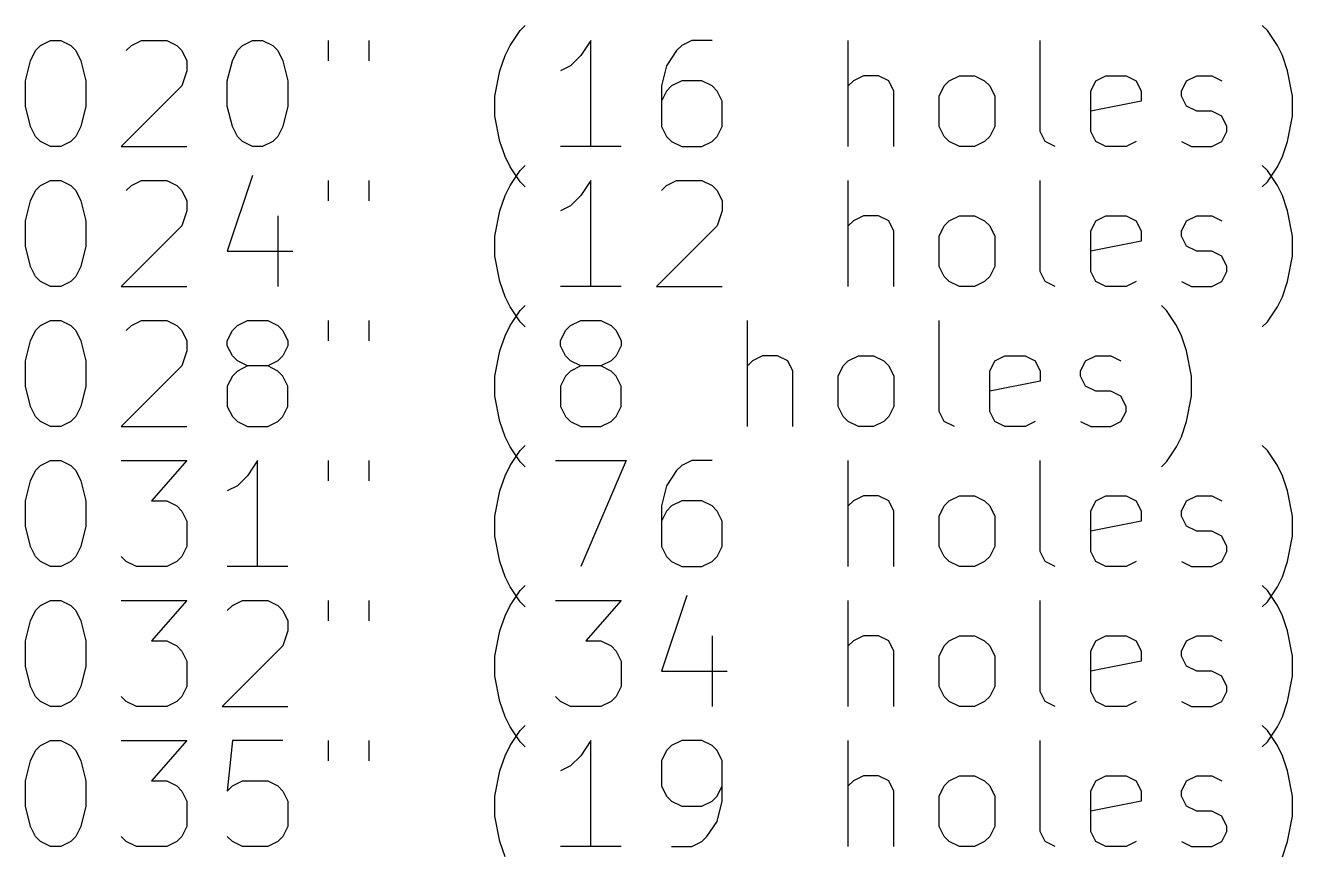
# Model space of a CAD drawing. Extents: x 45 to 193, y -202 to -40.
# Drawn here: x 82.5 to 118.35, y -180.97 to -157.6 of the extents above; entities that cross this region are included whole.
import ezdxf

# ---------------------------------------------------------------- set-up
doc = ezdxf.new("R2010")
doc.units = 0
doc.header["$MEASUREMENT"] = 0
doc.layers.add('BLACK', color=7, linetype='CONTINUOUS')

msp = doc.modelspace()

# ---------------------------------------------------------------- linework, layer by layer
at = {"layer": 'Black'}
for p, q in [((96.2107, -158.175), (96.4964, -157.746)), ((96.4964, -157.746), (96.6393, -157.604)), ((117.639, -157.746), (117.496, -157.604)), ((117.925, -158.175), (117.639, -157.746)), ((82.925, -158.175), (83.2107, -158.032)), ((83.2107, -158.032), (83.4964, -158.032)), ((83.4964, -158.032), (83.7821, -158.175)), ((85.4964, -158.175), (85.7821, -158.032)), ((85.7821, -158.032), (86.4964, -158.032)), ((86.4964, -158.032), (86.7821, -158.175)), ((88.6393, -158.175), (88.925, -158.032)), ((88.925, -158.032), (89.2107, -158.032)), ((89.2107, -158.032), (89.4964, -158.175)), ((91.0679, -158.032), (91.0679, -158.604)), ((92.2107, -158.032), (92.2107, -158.604)), ((98.4964, -158.032), (98.2107, -158.461)), ((98.4964, -161.032), (98.4964, -158.032)), ((101.354, -158.032), (101.068, -158.175)), ((101.925, -158.032), (101.354, -158.032)), ((105.782, -161.032), (105.782, -158.032)), ((111.211, -160.604), (111.211, -158.032)), ((82.6393, -158.604), (82.7821, -158.318)), ((82.7821, -158.318), (82.925, -158.175)), ((83.7821, -158.175), (83.925, -158.318)), ((83.925, -158.318), (84.0679, -158.604)), ((85.3536, -158.318), (85.4964, -158.175)), ((86.7821, -158.175), (86.925, -158.318)), ((86.925, -158.318), (87.0679, -158.604)), ((88.3536, -158.604), (88.4964, -158.318)), ((88.4964, -158.318), (88.6393, -158.175)), ((89.4964, -158.175), (89.6393, -158.318)), ((89.6393, -158.318), (89.7821, -158.604)), ((95.925, -158.889), (96.0679, -158.461)), ((96.0679, -158.461), (96.2107, -158.175)), ((98.2107, -158.461), (97.925, -158.746)), ((100.925, -158.318), (100.639, -158.746)), ((101.068, -158.175), (100.925, -158.318)), ((118.068, -158.461), (117.925, -158.175)), ((118.211, -158.889), (118.068, -158.461)), ((82.4964, -159.175), (82.6393, -158.604)), ((84.0679, -158.604), (84.2107, -159.175)), ((87.0679, -158.604), (87.0679, -158.889)), ((88.2107, -159.175), (88.3536, -158.604)), ((89.7821, -158.604), (89.925, -159.175)), ((97.925, -158.746), (97.6393, -158.889)), ((100.639, -158.746), (100.496, -159.318)), ((82.4964, -159.889), (82.4964, -159.175)), ((84.2107, -159.175), (84.2107, -159.889)), ((87.0679, -158.889), (86.925, -159.318)), ((88.2107, -159.889), (88.2107, -159.175)), ((89.925, -159.175), (89.925, -159.889)), ((95.7821, -159.604), (95.925, -158.889)), ((101.068, -159.175), (100.782, -159.318)), ((101.639, -159.175), (101.068, -159.175)), ((101.925, -159.318), (101.639, -159.175)), ((105.925, -159.175), (105.782, -159.318)), ((106.211, -159.032), (105.925, -159.175)), ((106.639, -159.032), (106.211, -159.032)), ((106.925, -159.175), (106.639, -159.032)), ((107.068, -159.461), (106.925, -159.175)), ((108.496, -159.318), (108.639, -159.175)), ((108.639, -159.175), (108.925, -159.032)), ((108.925, -159.032), (109.354, -159.032)), ((109.354, -159.032), (109.639, -159.175)), ((109.639, -159.175), (109.782, -159.318)), ((112.639, -159.461), (112.782, -159.175)), ((112.782, -159.175), (113.068, -159.032)), ((113.068, -159.032), (113.639, -159.032)), ((113.639, -159.032), (113.925, -159.175)), ((113.925, -159.175), (114.068, -159.461)), ((115.211, -159.461), (115.354, -159.175)), ((115.354, -159.175), (115.639, -159.032)), ((115.639, -159.032), (116.068, -159.032)), ((116.068, -159.032), (116.354, -159.175)), ((118.354, -159.604), (118.211, -158.889)), ((86.925, -159.318), (85.2107, -161.032)), ((100.496, -159.318), (100.496, -160.461)), ((100.639, -159.461), (100.496, -159.746)), ((100.782, -159.318), (100.639, -159.461)), ((102.068, -159.461), (101.925, -159.318)), ((102.211, -159.746), (102.068, -159.461)), ((107.068, -161.032), (107.068, -159.461)), ((108.354, -159.604), (108.496, -159.318)), ((109.782, -159.318), (109.925, -159.604)), ((112.639, -160.604), (112.639, -159.461)), ((114.068, -159.461), (114.068, -159.746)), ((115.211, -159.604), (115.211, -159.461)), ((82.6393, -160.461), (82.4964, -159.889)), ((84.2107, -159.889), (84.0679, -160.461)), ((88.3536, -160.461), (88.2107, -159.889)), ((89.925, -159.889), (89.7821, -160.461)), ((95.7821, -160.175), (95.7821, -159.604)), ((102.211, -160.461), (102.211, -159.746)), ((108.354, -160.461), (108.354, -159.604)), ((109.925, -159.604), (109.925, -160.461)), ((114.068, -159.746), (112.639, -160.032)), ((115.354, -159.889), (115.211, -159.604)), ((115.639, -160.032), (115.354, -159.889)), ((118.354, -160.175), (118.354, -159.604)), ((95.925, -160.889), (95.7821, -160.175)), ((116.068, -160.032), (115.639, -160.032)), ((116.354, -160.175), (116.068, -160.032)), ((116.496, -160.461), (116.354, -160.175)), ((118.211, -160.889), (118.354, -160.175)), ((82.7821, -160.746), (82.6393, -160.461)), ((84.0679, -160.461), (83.925, -160.746)), ((88.4964, -160.746), (88.3536, -160.461)), ((89.7821, -160.461), (89.6393, -160.746)), ((100.496, -160.461), (100.639, -160.746)), ((102.068, -160.746), (102.211, -160.461)), ((108.496, -160.746), (108.354, -160.461)), ((109.925, -160.461), (109.782, -160.746)), ((111.354, -160.889), (111.211, -160.604)), ((112.782, -160.889), (112.639, -160.604)), ((116.354, -160.889), (116.496, -160.604)), ((116.496, -160.604), (116.496, -160.461)), ((82.925, -160.889), (82.7821, -160.746)), ((83.2107, -161.032), (82.925, -160.889)), ((83.7821, -160.889), (83.4964, -161.032)), ((83.925, -160.746), (83.7821, -160.889)), ((88.6393, -160.889), (88.4964, -160.746)), ((88.925, -161.032), (88.6393, -160.889)), ((89.4964, -160.889), (89.2107, -161.032)), ((89.6393, -160.746), (89.4964, -160.889)), ((96.0679, -161.318), (95.925, -160.889)), ((100.639, -160.746), (100.782, -160.889)), ((100.782, -160.889), (101.068, -161.032)), ((101.639, -161.032), (101.925, -160.889)), ((101.925, -160.889), (102.068, -160.746)), ((108.639, -160.889), (108.496, -160.746)), ((108.925, -161.032), (108.639, -160.889)), ((109.639, -160.889), (109.354, -161.032)), ((109.782, -160.746), (109.639, -160.889)), ((111.639, -161.032), (111.354, -160.889)), ((113.068, -161.032), (112.782, -160.889)), ((113.925, -160.889), (113.639, -161.032)), ((115.211, -160.889), (115.496, -161.032)), ((116.068, -161.032), (116.354, -160.889)), ((118.068, -161.318), (118.211, -160.889)), ((83.4964, -161.032), (83.2107, -161.032)), ((85.2107, -161.032), (87.0679, -161.032)), ((89.2107, -161.032), (88.925, -161.032)), ((96.2107, -161.604), (96.0679, -161.318)), ((99.3536, -161.032), (97.6393, -161.032)), ((101.068, -161.032), (101.639, -161.032)), ((109.354, -161.032), (108.925, -161.032)), ((113.639, -161.032), (113.068, -161.032)), ((115.496, -161.032), (116.068, -161.032)), ((117.925, -161.604), (118.068, -161.318)), ((96.4964, -162.032), (96.2107, -161.604)), ((96.2107, -162.135), (96.4964, -161.706)), ((96.4964, -161.706), (96.6393, -161.564)), ((117.639, -161.706), (117.496, -161.564)), ((117.639, -162.032), (117.925, -161.604)), ((117.925, -162.135), (117.639, -161.706)), ((82.925, -162.135), (83.2107, -161.992)), ((83.2107, -161.992), (83.4964, -161.992)), ((83.4964, -161.992), (83.7821, -162.135)), ((85.4964, -162.135), (85.7821, -161.992)), ((85.7821, -161.992), (86.4964, -161.992)), ((86.4964, -161.992), (86.7821, -162.135)), ((88.925, -161.849), (88.2107, -163.992)), ((91.0679, -161.992), (91.0679, -162.564)), ((92.2107, -161.992), (92.2107, -162.564)), ((96.6393, -162.175), (96.4964, -162.032)), ((98.4964, -161.992), (98.2107, -162.421)), ((98.4964, -164.992), (98.4964, -161.992)), ((100.639, -162.135), (100.925, -161.992)), ((100.925, -161.992), (101.639, -161.992)), ((101.639, -161.992), (101.925, -162.135)), ((105.782, -164.992), (105.782, -161.992)), ((111.211, -164.564), (111.211, -161.992)), ((117.496, -162.175), (117.639, -162.032)), ((82.6393, -162.564), (82.7821, -162.278)), ((82.7821, -162.278), (82.925, -162.135)), ((83.7821, -162.135), (83.925, -162.278)), ((83.925, -162.278), (84.0679, -162.564)), ((85.3536, -162.278), (85.4964, -162.135)), ((86.7821, -162.135), (86.925, -162.278)), ((86.925, -162.278), (87.0679, -162.564)), ((95.925, -162.849), (96.0679, -162.421)), ((96.0679, -162.421), (96.2107, -162.135)), ((98.2107, -162.421), (97.925, -162.706)), ((100.496, -162.278), (100.639, -162.135)), ((101.925, -162.135), (102.068, -162.278)), ((102.068, -162.278), (102.211, -162.564)), ((118.068, -162.421), (117.925, -162.135)), ((118.211, -162.849), (118.068, -162.421)), ((82.4964, -163.135), (82.6393, -162.564)), ((84.0679, -162.564), (84.2107, -163.135)), ((87.0679, -162.564), (87.0679, -162.849)), ((97.925, -162.706), (97.6393, -162.849)), ((102.211, -162.564), (102.211, -162.849)), ((82.4964, -163.849), (82.4964, -163.135)), ((84.2107, -163.135), (84.2107, -163.849)), ((87.0679, -162.849), (86.925, -163.278)), ((89.6393, -162.992), (89.6393, -164.992)), ((95.7821, -163.564), (95.925, -162.849)), ((102.211, -162.849), (102.068, -163.278)), ((105.925, -163.135), (105.782, -163.278)), ((106.211, -162.992), (105.925, -163.135)), ((106.639, -162.992), (106.211, -162.992)), ((106.925, -163.135), (106.639, -162.992)), ((107.068, -163.421), (106.925, -163.135)), ((108.496, -163.278), (108.639, -163.135)), ((108.639, -163.135), (108.925, -162.992)), ((108.925, -162.992), (109.354, -162.992)), ((109.354, -162.992), (109.639, -163.135)), ((109.639, -163.135), (109.782, -163.278)), ((112.639, -163.421), (112.782, -163.135)), ((112.782, -163.135), (113.068, -162.992)), ((113.068, -162.992), (113.639, -162.992)), ((113.639, -162.992), (113.925, -163.135)), ((113.925, -163.135), (114.068, -163.421)), ((115.211, -163.421), (115.354, -163.135)), ((115.354, -163.135), (115.639, -162.992)), ((115.639, -162.992), (116.068, -162.992)), ((116.068, -162.992), (116.354, -163.135)), ((118.354, -163.564), (118.211, -162.849)), ((86.925, -163.278), (85.2107, -164.992)), ((102.068, -163.278), (100.354, -164.992)), ((107.068, -164.992), (107.068, -163.421)), ((108.354, -163.564), (108.496, -163.278)), ((109.782, -163.278), (109.925, -163.564)), ((112.639, -164.564), (112.639, -163.421)), ((114.068, -163.421), (114.068, -163.706)), ((115.211, -163.564), (115.211, -163.421)), ((82.6393, -164.421), (82.4964, -163.849)), ((84.2107, -163.849), (84.0679, -164.421)), ((95.7821, -164.135), (95.7821, -163.564)), ((108.354, -164.421), (108.354, -163.564)), ((109.925, -163.564), (109.925, -164.421)), ((114.068, -163.706), (112.639, -163.992)), ((115.354, -163.849), (115.211, -163.564)), ((115.639, -163.992), (115.354, -163.849)), ((118.354, -164.135), (118.354, -163.564)), ((88.2107, -163.992), (90.0679, -163.992)), ((95.925, -164.849), (95.7821, -164.135)), ((116.068, -163.992), (115.639, -163.992)), ((116.354, -164.135), (116.068, -163.992)), ((116.496, -164.421), (116.354, -164.135)), ((118.211, -164.849), (118.354, -164.135)), ((82.7821, -164.706), (82.6393, -164.421)), ((84.0679, -164.421), (83.925, -164.706)), ((108.496, -164.706), (108.354, -164.421)), ((109.925, -164.421), (109.782, -164.706)), ((111.354, -164.849), (111.211, -164.564)), ((112.782, -164.849), (112.639, -164.564)), ((116.354, -164.849), (116.496, -164.564)), ((116.496, -164.564), (116.496, -164.421)), ((82.925, -164.849), (82.7821, -164.706)), ((83.2107, -164.992), (82.925, -164.849)), ((83.7821, -164.849), (83.4964, -164.992)), ((83.925, -164.706), (83.7821, -164.849)), ((96.0679, -165.278), (95.925, -164.849)), ((108.639, -164.849), (108.496, -164.706)), ((108.925, -164.992), (108.639, -164.849)), ((109.639, -164.849), (109.354, -164.992)), ((109.782, -164.706), (109.639, -164.849)), ((111.639, -164.992), (111.354, -164.849)), ((113.068, -164.992), (112.782, -164.849)), ((113.925, -164.849), (113.639, -164.992)), ((115.211, -164.849), (115.496, -164.992)), ((116.068, -164.992), (116.354, -164.849)), ((118.068, -165.278), (118.211, -164.849)), ((83.4964, -164.992), (83.2107, -164.992)), ((85.2107, -164.992), (87.0679, -164.992)), ((96.2107, -165.564), (96.0679, -165.278)), ((99.3536, -164.992), (97.6393, -164.992)), ((100.354, -164.992), (102.211, -164.992)), ((109.354, -164.992), (108.925, -164.992)), ((113.639, -164.992), (113.068, -164.992)), ((115.496, -164.992), (116.068, -164.992)), ((117.925, -165.564), (118.068, -165.278)), ((96.4964, -165.992), (96.2107, -165.564)), ((96.4964, -165.666), (96.6393, -165.524)), ((114.782, -165.666), (114.639, -165.524)), ((117.639, -165.992), (117.925, -165.564)), ((82.925, -166.095), (83.2107, -165.952)), ((83.2107, -165.952), (83.4964, -165.952)), ((83.4964, -165.952), (83.7821, -166.095)), ((85.4964, -166.095), (85.7821, -165.952)), ((85.7821, -165.952), (86.4964, -165.952)), ((86.4964, -165.952), (86.7821, -166.095)), ((88.4964, -166.095), (88.7821, -165.952)), ((88.7821, -165.952), (89.3536, -165.952)), ((89.3536, -165.952), (89.6393, -166.095)), ((91.0679, -165.952), (91.0679, -166.524)), ((92.2107, -165.952), (92.2107, -166.524)), ((96.2107, -166.095), (96.4964, -165.666)), ((96.6393, -166.135), (96.4964, -165.992)), ((97.925, -166.095), (98.2107, -165.952)), ((98.2107, -165.952), (98.7821, -165.952)), ((98.7821, -165.952), (99.0679, -166.095)), ((102.925, -168.952), (102.925, -165.952)), ((108.354, -168.524), (108.354, -165.952)), ((115.068, -166.095), (114.782, -165.666)), ((117.496, -166.135), (117.639, -165.992)), ((82.6393, -166.524), (82.7821, -166.238)), ((82.7821, -166.238), (82.925, -166.095)), ((83.7821, -166.095), (83.925, -166.238)), ((83.925, -166.238), (84.0679, -166.524)), ((85.3536, -166.238), (85.4964, -166.095)), ((86.7821, -166.095), (86.925, -166.238)), ((86.925, -166.238), (87.0679, -166.524)), ((88.2107, -166.524), (88.3536, -166.238)), ((88.3536, -166.238), (88.4964, -166.095)), ((89.6393, -166.095), (89.7821, -166.238)), ((89.7821, -166.238), (89.925, -166.524)), ((96.0679, -166.381), (96.2107, -166.095)), ((97.6393, -166.524), (97.7821, -166.238)), ((97.7821, -166.238), (97.925, -166.095)), ((99.0679, -166.095), (99.2107, -166.238)), ((99.2107, -166.238), (99.3536, -166.524)), ((115.211, -166.381), (115.068, -166.095)), ((82.4964, -167.095), (82.6393, -166.524)), ((84.0679, -166.524), (84.2107, -167.095)), ((87.0679, -166.524), (87.0679, -166.809)), ((88.2107, -166.666), (88.2107, -166.524)), ((88.3536, -166.952), (88.2107, -166.666)), ((89.925, -166.666), (89.7821, -166.952)), ((89.925, -166.524), (89.925, -166.666)), ((95.925, -166.809), (96.0679, -166.381)), ((97.6393, -166.666), (97.6393, -166.524)), ((97.7821, -166.952), (97.6393, -166.666)), ((99.3536, -166.666), (99.2107, -166.952)), ((99.3536, -166.524), (99.3536, -166.666)), ((115.354, -166.809), (115.211, -166.381)), ((82.4964, -167.809), (82.4964, -167.095)), ((84.2107, -167.095), (84.2107, -167.809)), ((87.0679, -166.809), (86.925, -167.238)), ((88.4964, -167.095), (88.3536, -166.952)), ((88.7821, -167.238), (88.4964, -167.095)), ((89.6393, -167.095), (89.3536, -167.238)), ((89.7821, -166.952), (89.6393, -167.095)), ((95.7821, -167.524), (95.925, -166.809)), ((97.925, -167.095), (97.7821, -166.952)), ((98.2107, -167.238), (97.925, -167.095)), ((99.0679, -167.095), (98.7821, -167.238)), ((99.2107, -166.952), (99.0679, -167.095)), ((103.068, -167.095), (102.925, -167.238)), ((103.354, -166.952), (103.068, -167.095)), ((103.782, -166.952), (103.354, -166.952)), ((104.068, -167.095), (103.782, -166.952)), ((104.211, -167.381), (104.068, -167.095)), ((105.639, -167.238), (105.782, -167.095)), ((105.782, -167.095), (106.068, -166.952)), ((106.068, -166.952), (106.496, -166.952)), ((106.496, -166.952), (106.782, -167.095)), ((106.782, -167.095), (106.925, -167.238)), ((109.782, -167.381), (109.925, -167.095)), ((109.925, -167.095), (110.211, -166.952)), ((110.211, -166.952), (110.782, -166.952)), ((110.782, -166.952), (111.068, -167.095)), ((111.068, -167.095), (111.211, -167.381)), ((112.354, -167.381), (112.496, -167.095)), ((112.496, -167.095), (112.782, -166.952)), ((112.782, -166.952), (113.211, -166.952)), ((113.211, -166.952), (113.496, -167.095)), ((115.496, -167.524), (115.354, -166.809)), ((86.925, -167.238), (85.2107, -168.952)), ((88.4964, -167.381), (88.3536, -167.524)), ((88.7821, -167.238), (88.4964, -167.381)), ((89.3536, -167.238), (88.7821, -167.238)), ((89.6393, -167.381), (89.3536, -167.238)), ((89.7821, -167.524), (89.6393, -167.381)), ((97.925, -167.381), (97.7821, -167.524)), ((98.2107, -167.238), (97.925, -167.381)), ((98.7821, -167.238), (98.2107, -167.238)), ((99.0679, -167.381), (98.7821, -167.238)), ((99.2107, -167.524), (99.0679, -167.381)), ((104.211, -168.952), (104.211, -167.381)), ((105.496, -167.524), (105.639, -167.238)), ((106.925, -167.238), (107.068, -167.524)), ((109.782, -168.524), (109.782, -167.381)), ((111.211, -167.381), (111.211, -167.666)), ((112.354, -167.524), (112.354, -167.381)), ((82.6393, -168.381), (82.4964, -167.809)), ((84.2107, -167.809), (84.0679, -168.381)), ((88.3536, -167.524), (88.2107, -167.809)), ((88.2107, -167.809), (88.2107, -168.381)), ((89.925, -167.809), (89.7821, -167.524)), ((89.925, -168.381), (89.925, -167.809)), ((95.7821, -168.095), (95.7821, -167.524)), ((97.7821, -167.524), (97.6393, -167.809)), ((97.6393, -167.809), (97.6393, -168.381)), ((99.3536, -167.809), (99.2107, -167.524)), ((99.3536, -168.381), (99.3536, -167.809)), ((105.496, -168.381), (105.496, -167.524)), ((107.068, -167.524), (107.068, -168.381)), ((111.211, -167.666), (109.782, -167.952)), ((112.496, -167.809), (112.354, -167.524)), ((112.782, -167.952), (112.496, -167.809)), ((115.496, -168.095), (115.496, -167.524)), ((95.925, -168.809), (95.7821, -168.095)), ((113.211, -167.952), (112.782, -167.952)), ((113.496, -168.095), (113.211, -167.952)), ((113.639, -168.381), (113.496, -168.095)), ((115.354, -168.809), (115.496, -168.095)), ((82.7821, -168.666), (82.6393, -168.381)), ((84.0679, -168.381), (83.925, -168.666)), ((88.2107, -168.381), (88.3536, -168.666)), ((89.7821, -168.666), (89.925, -168.381)), ((97.6393, -168.381), (97.7821, -168.666)), ((99.2107, -168.666), (99.3536, -168.381)), ((105.639, -168.666), (105.496, -168.381)), ((107.068, -168.381), (106.925, -168.666)), ((108.496, -168.809), (108.354, -168.524)), ((109.925, -168.809), (109.782, -168.524)), ((113.496, -168.809), (113.639, -168.524)), ((113.639, -168.524), (113.639, -168.381)), ((82.925, -168.809), (82.7821, -168.666)), ((83.2107, -168.952), (82.925, -168.809)), ((83.7821, -168.809), (83.4964, -168.952)), ((83.925, -168.666), (83.7821, -168.809)), ((88.3536, -168.666), (88.4964, -168.809)), ((88.4964, -168.809), (88.7821, -168.952)), ((89.3536, -168.952), (89.6393, -168.809)), ((89.6393, -168.809), (89.7821, -168.666)), ((96.0679, -169.238), (95.925, -168.809)), ((97.7821, -168.666), (97.925, -168.809)), ((97.925, -168.809), (98.2107, -168.952)), ((98.7821, -168.952), (99.0679, -168.809)), ((99.0679, -168.809), (99.2107, -168.666)), ((105.782, -168.809), (105.639, -168.666)), ((106.068, -168.952), (105.782, -168.809)), ((106.782, -168.809), (106.496, -168.952)), ((106.925, -168.666), (106.782, -168.809)), ((108.782, -168.952), (108.496, -168.809)), ((110.211, -168.952), (109.925, -168.809)), ((111.068, -168.809), (110.782, -168.952)), ((112.354, -168.809), (112.639, -168.952)), ((113.211, -168.952), (113.496, -168.809)), ((115.211, -169.238), (115.354, -168.809)), ((83.4964, -168.952), (83.2107, -168.952)), ((85.2107, -168.952), (87.0679, -168.952)), ((88.7821, -168.952), (89.3536, -168.952)), ((96.2107, -169.524), (96.0679, -169.238)), ((98.2107, -168.952), (98.7821, -168.952)), ((106.496, -168.952), (106.068, -168.952)), ((110.782, -168.952), (110.211, -168.952)), ((112.639, -168.952), (113.211, -168.952)), ((115.068, -169.524), (115.211, -169.238)), ((96.4964, -169.952), (96.2107, -169.524)), ((96.4964, -169.626), (96.6393, -169.484)), ((114.782, -169.952), (115.068, -169.524)), ((117.639, -169.626), (117.496, -169.484)), ((82.925, -170.055), (83.2107, -169.912)), ((83.2107, -169.912), (83.4964, -169.912)), ((83.4964, -169.912), (83.7821, -170.055)), ((85.2107, -169.912), (87.0679, -169.912)), ((87.0679, -169.912), (86.0679, -171.055)), ((89.0679, -169.912), (88.7821, -170.341)), ((89.0679, -172.912), (89.0679, -169.912)), ((91.0679, -169.912), (91.0679, -170.484)), ((92.2107, -169.912), (92.2107, -170.484)), ((96.2107, -170.055), (96.4964, -169.626)), ((96.6393, -170.095), (96.4964, -169.952)), ((97.4964, -169.912), (99.4964, -169.912)), ((99.4964, -169.912), (98.2107, -172.912)), ((101.354, -169.912), (101.068, -170.055)), ((101.925, -169.912), (101.354, -169.912)), ((105.782, -172.912), (105.782, -169.912)), ((111.211, -172.484), (111.211, -169.912)), ((114.639, -170.095), (114.782, -169.952)), ((117.925, -170.055), (117.639, -169.626)), ((82.6393, -170.484), (82.7821, -170.198)), ((82.7821, -170.198), (82.925, -170.055)), ((83.7821, -170.055), (83.925, -170.198)), ((83.925, -170.198), (84.0679, -170.484)), ((96.0679, -170.341), (96.2107, -170.055)), ((100.925, -170.198), (100.639, -170.626)), ((101.068, -170.055), (100.925, -170.198)), ((118.068, -170.341), (117.925, -170.055)), ((82.4964, -171.055), (82.6393, -170.484)), ((84.0679, -170.484), (84.2107, -171.055)), ((88.4964, -170.626), (88.2107, -170.769)), ((88.7821, -170.341), (88.4964, -170.626)), ((95.925, -170.769), (96.0679, -170.341)), ((100.639, -170.626), (100.496, -171.198)), ((118.211, -170.769), (118.068, -170.341)), ((95.7821, -171.484), (95.925, -170.769)), ((106.211, -170.912), (105.925, -171.055)), ((106.639, -170.912), (106.211, -170.912)), ((106.925, -171.055), (106.639, -170.912)), ((108.639, -171.055), (108.925, -170.912)), ((108.925, -170.912), (109.354, -170.912)), ((109.354, -170.912), (109.639, -171.055)), ((112.782, -171.055), (113.068, -170.912)), ((113.068, -170.912), (113.639, -170.912)), ((113.639, -170.912), (113.925, -171.055)), ((115.354, -171.055), (115.639, -170.912)), ((115.639, -170.912), (116.068, -170.912)), ((116.068, -170.912), (116.354, -171.055)), ((118.354, -171.484), (118.211, -170.769)), ((82.4964, -171.769), (82.4964, -171.055)), ((84.2107, -171.055), (84.2107, -171.769)), ((86.0679, -171.055), (86.4964, -171.055)), ((86.4964, -171.055), (86.7821, -171.198)), ((86.7821, -171.198), (86.925, -171.341)), ((86.925, -171.341), (87.0679, -171.626)), ((100.496, -171.198), (100.496, -172.341)), ((100.639, -171.341), (100.496, -171.626)), ((100.782, -171.198), (100.639, -171.341)), ((101.068, -171.055), (100.782, -171.198)), ((101.639, -171.055), (101.068, -171.055)), ((101.925, -171.198), (101.639, -171.055)), ((102.068, -171.341), (101.925, -171.198)), ((102.211, -171.626), (102.068, -171.341)), ((105.925, -171.055), (105.782, -171.198)), ((107.068, -171.341), (106.925, -171.055)), ((107.068, -172.912), (107.068, -171.341)), ((108.354, -171.484), (108.496, -171.198)), ((108.496, -171.198), (108.639, -171.055)), ((109.639, -171.055), (109.782, -171.198)), ((109.782, -171.198), (109.925, -171.484)), ((112.639, -171.341), (112.782, -171.055)), ((112.639, -172.484), (112.639, -171.341)), ((113.925, -171.055), (114.068, -171.341)), ((114.068, -171.341), (114.068, -171.626)), ((115.211, -171.341), (115.354, -171.055)), ((115.211, -171.484), (115.211, -171.341)), ((87.0679, -171.626), (87.0679, -172.341)), ((95.7821, -172.055), (95.7821, -171.484)), ((102.211, -172.341), (102.211, -171.626)), ((108.354, -172.341), (108.354, -171.484)), ((109.925, -171.484), (109.925, -172.341)), ((114.068, -171.626), (112.639, -171.912)), ((115.354, -171.769), (115.211, -171.484)), ((118.354, -172.055), (118.354, -171.484)), ((82.6393, -172.341), (82.4964, -171.769)), ((84.2107, -171.769), (84.0679, -172.341)), ((95.925, -172.769), (95.7821, -172.055)), ((115.639, -171.912), (115.354, -171.769)), ((116.068, -171.912), (115.639, -171.912)), ((116.354, -172.055), (116.068, -171.912)), ((116.496, -172.341), (116.354, -172.055)), ((118.211, -172.769), (118.354, -172.055)), ((82.7821, -172.626), (82.6393, -172.341)), ((84.0679, -172.341), (83.925, -172.626)), ((87.0679, -172.341), (86.925, -172.626)), ((100.496, -172.341), (100.639, -172.626)), ((102.068, -172.626), (102.211, -172.341)), ((108.496, -172.626), (108.354, -172.341)), ((109.925, -172.341), (109.782, -172.626)), ((116.496, -172.484), (116.496, -172.341)), ((82.925, -172.769), (82.7821, -172.626)), ((83.2107, -172.912), (82.925, -172.769)), ((83.7821, -172.769), (83.4964, -172.912)), ((83.925, -172.626), (83.7821, -172.769)), ((85.3536, -172.769), (85.2107, -172.626)), ((85.6393, -172.912), (85.3536, -172.769)), ((86.7821, -172.769), (86.4964, -172.912)), ((86.925, -172.626), (86.7821, -172.769)), ((96.0679, -173.198), (95.925, -172.769)), ((100.639, -172.626), (100.782, -172.769)), ((100.782, -172.769), (101.068, -172.912)), ((101.639, -172.912), (101.925, -172.769)), ((101.925, -172.769), (102.068, -172.626)), ((108.639, -172.769), (108.496, -172.626)), ((108.925, -172.912), (108.639, -172.769)), ((109.639, -172.769), (109.354, -172.912)), ((109.782, -172.626), (109.639, -172.769)), ((111.354, -172.769), (111.211, -172.484)), ((111.639, -172.912), (111.354, -172.769)), ((112.782, -172.769), (112.639, -172.484)), ((113.068, -172.912), (112.782, -172.769)), ((113.925, -172.769), (113.639, -172.912)), ((115.211, -172.769), (115.496, -172.912)), ((116.068, -172.912), (116.354, -172.769)), ((116.354, -172.769), (116.496, -172.484)), ((118.068, -173.198), (118.211, -172.769)), ((83.4964, -172.912), (83.2107, -172.912)), ((86.4964, -172.912), (85.6393, -172.912)), ((89.925, -172.912), (88.2107, -172.912)), ((101.068, -172.912), (101.639, -172.912)), ((109.354, -172.912), (108.925, -172.912)), ((113.639, -172.912), (113.068, -172.912)), ((115.496, -172.912), (116.068, -172.912)), ((96.2107, -173.484), (96.0679, -173.198)), ((96.4964, -173.912), (96.2107, -173.484)), ((96.4964, -173.586), (96.6393, -173.444)), ((117.639, -173.586), (117.496, -173.444)), ((117.639, -173.912), (117.925, -173.484)), ((117.925, -173.484), (118.068, -173.198)), ((82.925, -174.015), (83.2107, -173.872)), ((83.2107, -173.872), (83.4964, -173.872)), ((83.4964, -173.872), (83.7821, -174.015)), ((85.2107, -173.872), (87.0679, -173.872)), ((87.0679, -173.872), (86.0679, -175.015)), ((88.3536, -174.015), (88.6393, -173.872)), ((88.6393, -173.872), (89.3536, -173.872)), ((89.3536, -173.872), (89.6393, -174.015)), ((91.0679, -173.872), (91.0679, -174.444)), ((92.2107, -173.872), (92.2107, -174.444)), ((96.2107, -174.015), (96.4964, -173.586)), ((97.4964, -173.872), (99.3536, -173.872)), ((99.3536, -173.872), (98.3536, -175.015)), ((101.211, -173.729), (100.496, -175.872)), ((105.782, -176.872), (105.782, -173.872)), ((111.211, -176.444), (111.211, -173.872)), ((117.925, -174.015), (117.639, -173.586)), ((82.6393, -174.444), (82.7821, -174.158)), ((82.7821, -174.158), (82.925, -174.015)), ((83.7821, -174.015), (83.925, -174.158)), ((83.925, -174.158), (84.0679, -174.444)), ((88.2107, -174.158), (88.3536, -174.015)), ((89.6393, -174.015), (89.7821, -174.158)), ((89.7821, -174.158), (89.925, -174.444)), ((96.0679, -174.301), (96.2107, -174.015)), ((96.6393, -174.055), (96.4964, -173.912)), ((117.496, -174.055), (117.639, -173.912)), ((118.068, -174.301), (117.925, -174.015)), ((82.4964, -175.015), (82.6393, -174.444)), ((84.0679, -174.444), (84.2107, -175.015)), ((89.925, -174.444), (89.925, -174.729)), ((95.925, -174.729), (96.0679, -174.301)), ((118.211, -174.729), (118.068, -174.301)), ((89.925, -174.729), (89.7821, -175.158)), ((95.7821, -175.444), (95.925, -174.729)), ((101.925, -174.872), (101.925, -176.872)), ((106.211, -174.872), (105.925, -175.015)), ((106.639, -174.872), (106.211, -174.872)), ((106.925, -175.015), (106.639, -174.872)), ((108.639, -175.015), (108.925, -174.872)), ((108.925, -174.872), (109.354, -174.872)), ((109.354, -174.872), (109.639, -175.015)), ((112.782, -175.015), (113.068, -174.872)), ((113.068, -174.872), (113.639, -174.872)), ((113.639, -174.872), (113.925, -175.015)), ((115.354, -175.015), (115.639, -174.872)), ((115.639, -174.872), (116.068, -174.872)), ((116.068, -174.872), (116.354, -175.015)), ((118.354, -175.444), (118.211, -174.729)), ((82.4964, -175.729), (82.4964, -175.015)), ((84.2107, -175.015), (84.2107, -175.729)), ((86.0679, -175.015), (86.4964, -175.015)), ((86.4964, -175.015), (86.7821, -175.158)), ((86.7821, -175.158), (86.925, -175.301)), ((86.925, -175.301), (87.0679, -175.586)), ((89.7821, -175.158), (88.0679, -176.872)), ((98.3536, -175.015), (98.7821, -175.015)), ((98.7821, -175.015), (99.0679, -175.158)), ((99.0679, -175.158), (99.2107, -175.301)), ((99.2107, -175.301), (99.3536, -175.586)), ((105.925, -175.015), (105.782, -175.158)), ((107.068, -175.301), (106.925, -175.015)), ((107.068, -176.872), (107.068, -175.301)), ((108.354, -175.444), (108.496, -175.158)), ((108.496, -175.158), (108.639, -175.015)), ((109.639, -175.015), (109.782, -175.158)), ((109.782, -175.158), (109.925, -175.444)), ((112.639, -175.301), (112.782, -175.015)), ((112.639, -176.444), (112.639, -175.301)), ((113.925, -175.015), (114.068, -175.301)), ((114.068, -175.301), (114.068, -175.586)), ((115.211, -175.301), (115.354, -175.015)), ((115.211, -175.444), (115.211, -175.301)), ((87.0679, -175.586), (87.0679, -176.301)), ((95.7821, -176.015), (95.7821, -175.444)), ((99.3536, -175.586), (99.3536, -176.301)), ((108.354, -176.301), (108.354, -175.444)), ((109.925, -175.444), (109.925, -176.301)), ((114.068, -175.586), (112.639, -175.872)), ((115.354, -175.729), (115.211, -175.444)), ((118.354, -176.015), (118.354, -175.444)), ((82.6393, -176.301), (82.4964, -175.729)), ((84.2107, -175.729), (84.0679, -176.301)), ((95.925, -176.729), (95.7821, -176.015)), ((100.496, -175.872), (102.354, -175.872)), ((115.639, -175.872), (115.354, -175.729)), ((116.068, -175.872), (115.639, -175.872)), ((116.354, -176.015), (116.068, -175.872)), ((116.496, -176.301), (116.354, -176.015)), ((118.211, -176.729), (118.354, -176.015)), ((82.7821, -176.586), (82.6393, -176.301)), ((84.0679, -176.301), (83.925, -176.586)), ((87.0679, -176.301), (86.925, -176.586)), ((99.3536, -176.301), (99.2107, -176.586)), ((108.496, -176.586), (108.354, -176.301)), ((109.925, -176.301), (109.782, -176.586)), ((116.496, -176.444), (116.496, -176.301)), ((82.925, -176.729), (82.7821, -176.586)), ((83.2107, -176.872), (82.925, -176.729)), ((83.7821, -176.729), (83.4964, -176.872)), ((83.925, -176.586), (83.7821, -176.729)), ((85.3536, -176.729), (85.2107, -176.586)), ((85.6393, -176.872), (85.3536, -176.729)), ((86.7821, -176.729), (86.4964, -176.872)), ((86.925, -176.586), (86.7821, -176.729)), ((96.0679, -177.158), (95.925, -176.729)), ((97.6393, -176.729), (97.4964, -176.586)), ((97.925, -176.872), (97.6393, -176.729)), ((99.0679, -176.729), (98.7821, -176.872)), ((99.2107, -176.586), (99.0679, -176.729)), ((108.639, -176.729), (108.496, -176.586)), ((108.925, -176.872), (108.639, -176.729)), ((109.639, -176.729), (109.354, -176.872)), ((109.782, -176.586), (109.639, -176.729)), ((111.354, -176.729), (111.211, -176.444)), ((111.639, -176.872), (111.354, -176.729)), ((112.782, -176.729), (112.639, -176.444)), ((113.068, -176.872), (112.782, -176.729)), ((113.925, -176.729), (113.639, -176.872)), ((115.211, -176.729), (115.496, -176.872)), ((116.068, -176.872), (116.354, -176.729)), ((116.354, -176.729), (116.496, -176.444)), ((118.068, -177.158), (118.211, -176.729)), ((83.4964, -176.872), (83.2107, -176.872)), ((86.4964, -176.872), (85.6393, -176.872)), ((88.0679, -176.872), (89.925, -176.872)), ((98.7821, -176.872), (97.925, -176.872)), ((109.354, -176.872), (108.925, -176.872)), ((113.639, -176.872), (113.068, -176.872)), ((115.496, -176.872), (116.068, -176.872)), ((96.2107, -177.444), (96.0679, -177.158)), ((96.4964, -177.872), (96.2107, -177.444)), ((96.4964, -177.546), (96.6393, -177.404)), ((117.639, -177.546), (117.496, -177.404)), ((117.639, -177.872), (117.925, -177.444)), ((117.925, -177.444), (118.068, -177.158)), ((82.925, -177.975), (83.2107, -177.832)), ((83.2107, -177.832), (83.4964, -177.832)), ((83.4964, -177.832), (83.7821, -177.975)), ((85.2107, -177.832), (87.0679, -177.832)), ((87.0679, -177.832), (86.0679, -178.975)), ((88.3536, -177.832), (88.2107, -179.261)), ((89.7821, -177.832), (88.3536, -177.832)), ((91.0679, -177.832), (91.0679, -178.404)), ((92.2107, -177.832), (92.2107, -178.404)), ((96.2107, -177.975), (96.4964, -177.546)), ((98.4964, -177.832), (98.2107, -178.261)), ((98.4964, -180.832), (98.4964, -177.832)), ((101.068, -177.832), (100.782, -177.975)), ((101.639, -177.832), (101.068, -177.832)), ((101.925, -177.975), (101.639, -177.832)), ((105.782, -180.832), (105.782, -177.832)), ((111.211, -180.404), (111.211, -177.832)), ((117.925, -177.975), (117.639, -177.546)), ((82.6393, -178.404), (82.7821, -178.118)), ((82.7821, -178.118), (82.925, -177.975)), ((83.7821, -177.975), (83.925, -178.118)), ((83.925, -178.118), (84.0679, -178.404)), ((96.0679, -178.261), (96.2107, -177.975)), ((96.6393, -178.015), (96.4964, -177.872)), ((100.639, -178.118), (100.496, -178.404)), ((100.782, -177.975), (100.639, -178.118)), ((102.068, -178.118), (101.925, -177.975)), ((102.211, -178.404), (102.068, -178.118)), ((117.496, -178.015), (117.639, -177.872)), ((118.068, -178.261), (117.925, -177.975)), ((82.4964, -178.975), (82.6393, -178.404)), ((84.0679, -178.404), (84.2107, -178.975)), ((95.925, -178.689), (96.0679, -178.261)), ((97.925, -178.546), (97.6393, -178.689)), ((98.2107, -178.261), (97.925, -178.546)), ((100.496, -178.404), (100.496, -179.118)), ((102.211, -179.546), (102.211, -178.404)), ((118.211, -178.689), (118.068, -178.261)), ((95.7821, -179.404), (95.925, -178.689)), ((106.211, -178.832), (105.925, -178.975)), ((106.639, -178.832), (106.211, -178.832)), ((106.925, -178.975), (106.639, -178.832)), ((108.639, -178.975), (108.925, -178.832)), ((108.925, -178.832), (109.354, -178.832)), ((109.354, -178.832), (109.639, -178.975)), ((112.782, -178.975), (113.068, -178.832)), ((113.068, -178.832), (113.639, -178.832)), ((113.639, -178.832), (113.925, -178.975)), ((115.354, -178.975), (115.639, -178.832)), ((115.639, -178.832), (116.068, -178.832)), ((116.068, -178.832), (116.354, -178.975)), ((118.354, -179.404), (118.211, -178.689)), ((82.4964, -179.689), (82.4964, -178.975)), ((84.2107, -178.975), (84.2107, -179.689)), ((86.0679, -178.975), (86.4964, -178.975)), ((86.4964, -178.975), (86.7821, -179.118)), ((86.7821, -179.118), (86.925, -179.261)), ((86.925, -179.261), (87.0679, -179.546)), ((88.2107, -179.261), (88.3536, -179.118)), ((88.3536, -179.118), (88.6393, -178.975)), ((88.6393, -178.975), (89.3536, -178.975)), ((89.3536, -178.975), (89.6393, -179.118)), ((89.6393, -179.118), (89.7821, -179.261)), ((89.7821, -179.261), (89.925, -179.546)), ((100.496, -179.118), (100.639, -179.404)), ((102.068, -179.404), (102.211, -179.118)), ((105.925, -178.975), (105.782, -179.118)), ((107.068, -179.261), (106.925, -178.975)), ((107.068, -180.832), (107.068, -179.261)), ((108.354, -179.404), (108.496, -179.118)), ((108.496, -179.118), (108.639, -178.975)), ((109.639, -178.975), (109.782, -179.118)), ((109.782, -179.118), (109.925, -179.404)), ((112.639, -179.261), (112.782, -178.975)), ((112.639, -180.404), (112.639, -179.261)), ((113.925, -178.975), (114.068, -179.261)), ((114.068, -179.261), (114.068, -179.546)), ((115.211, -179.261), (115.354, -178.975)), ((115.211, -179.404), (115.211, -179.261)), ((87.0679, -179.546), (87.0679, -180.261)), ((89.925, -179.546), (89.925, -180.261)), ((95.7821, -179.975), (95.7821, -179.404)), ((100.639, -179.404), (100.782, -179.546)), ((100.782, -179.546), (101.068, -179.689)), ((101.639, -179.689), (101.925, -179.546)), ((101.925, -179.546), (102.068, -179.404)), ((102.068, -180.118), (102.211, -179.546)), ((108.354, -180.261), (108.354, -179.404)), ((109.925, -179.404), (109.925, -180.261)), ((114.068, -179.546), (112.639, -179.832)), ((115.354, -179.689), (115.211, -179.404)), ((118.354, -179.975), (118.354, -179.404)), ((82.6393, -180.261), (82.4964, -179.689)), ((84.2107, -179.689), (84.0679, -180.261)), ((95.925, -180.689), (95.7821, -179.975)), ((101.068, -179.689), (101.639, -179.689)), ((115.639, -179.832), (115.354, -179.689)), ((116.068, -179.832), (115.639, -179.832)), ((116.354, -179.975), (116.068, -179.832)), ((116.496, -180.261), (116.354, -179.975)), ((118.211, -180.689), (118.354, -179.975)), ((82.7821, -180.546), (82.6393, -180.261)), ((84.0679, -180.261), (83.925, -180.546)), ((87.0679, -180.261), (86.925, -180.546)), ((89.925, -180.261), (89.7821, -180.546)), ((101.782, -180.546), (102.068, -180.118)), ((108.496, -180.546), (108.354, -180.261)), ((109.925, -180.261), (109.782, -180.546)), ((116.496, -180.404), (116.496, -180.261)), ((82.925, -180.689), (82.7821, -180.546)), ((83.2107, -180.832), (82.925, -180.689)), ((83.7821, -180.689), (83.4964, -180.832)), ((83.925, -180.546), (83.7821, -180.689)), ((85.3536, -180.689), (85.2107, -180.546)), ((85.6393, -180.832), (85.3536, -180.689)), ((86.7821, -180.689), (86.4964, -180.832)), ((86.925, -180.546), (86.7821, -180.689)), ((88.3536, -180.689), (88.2107, -180.546)), ((88.6393, -180.832), (88.3536, -180.689)), ((89.6393, -180.689), (89.3536, -180.832)), ((89.7821, -180.546), (89.6393, -180.689)), ((96.0679, -181.118), (95.925, -180.689)), ((101.354, -180.832), (101.639, -180.689)), ((101.639, -180.689), (101.782, -180.546)), ((108.639, -180.689), (108.496, -180.546)), ((108.925, -180.832), (108.639, -180.689)), ((109.639, -180.689), (109.354, -180.832)), ((109.782, -180.546), (109.639, -180.689)), ((111.354, -180.689), (111.211, -180.404)), ((111.639, -180.832), (111.354, -180.689)), ((112.782, -180.689), (112.639, -180.404)), ((113.068, -180.832), (112.782, -180.689)), ((113.925, -180.689), (113.639, -180.832)), ((115.211, -180.689), (115.496, -180.832)), ((116.068, -180.832), (116.354, -180.689)), ((116.354, -180.689), (116.496, -180.404)), ((118.068, -181.118), (118.211, -180.689)), ((83.4964, -180.832), (83.2107, -180.832)), ((86.4964, -180.832), (85.6393, -180.832)), ((89.3536, -180.832), (88.6393, -180.832)), ((99.3536, -180.832), (97.6393, -180.832)), ((100.782, -180.832), (101.354, -180.832)), ((109.354, -180.832), (108.925, -180.832)), ((113.639, -180.832), (113.068, -180.832)), ((115.496, -180.832), (116.068, -180.832))]:
    msp.add_line(p, q, dxfattribs=at)

doc.saveas('drawing.dxf')
